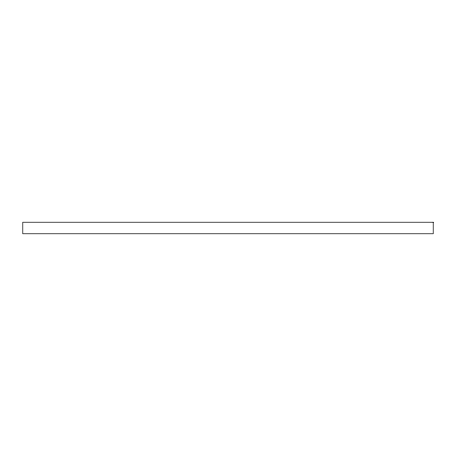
<?xml version="1.0" encoding="UTF-8"?>
<svg xmlns="http://www.w3.org/2000/svg" width="456" height="456" viewBox="0 0 456 456"><rect width="100%" height="100%" fill="white"/><g stroke="black" fill="none" stroke-linecap="round" stroke-linejoin="round"><path stroke-width="0.68" d="M433.2 222.22L22.8 222.22L22.8 233.78L433.2 233.78L433.2 222.22"/></g></svg>
